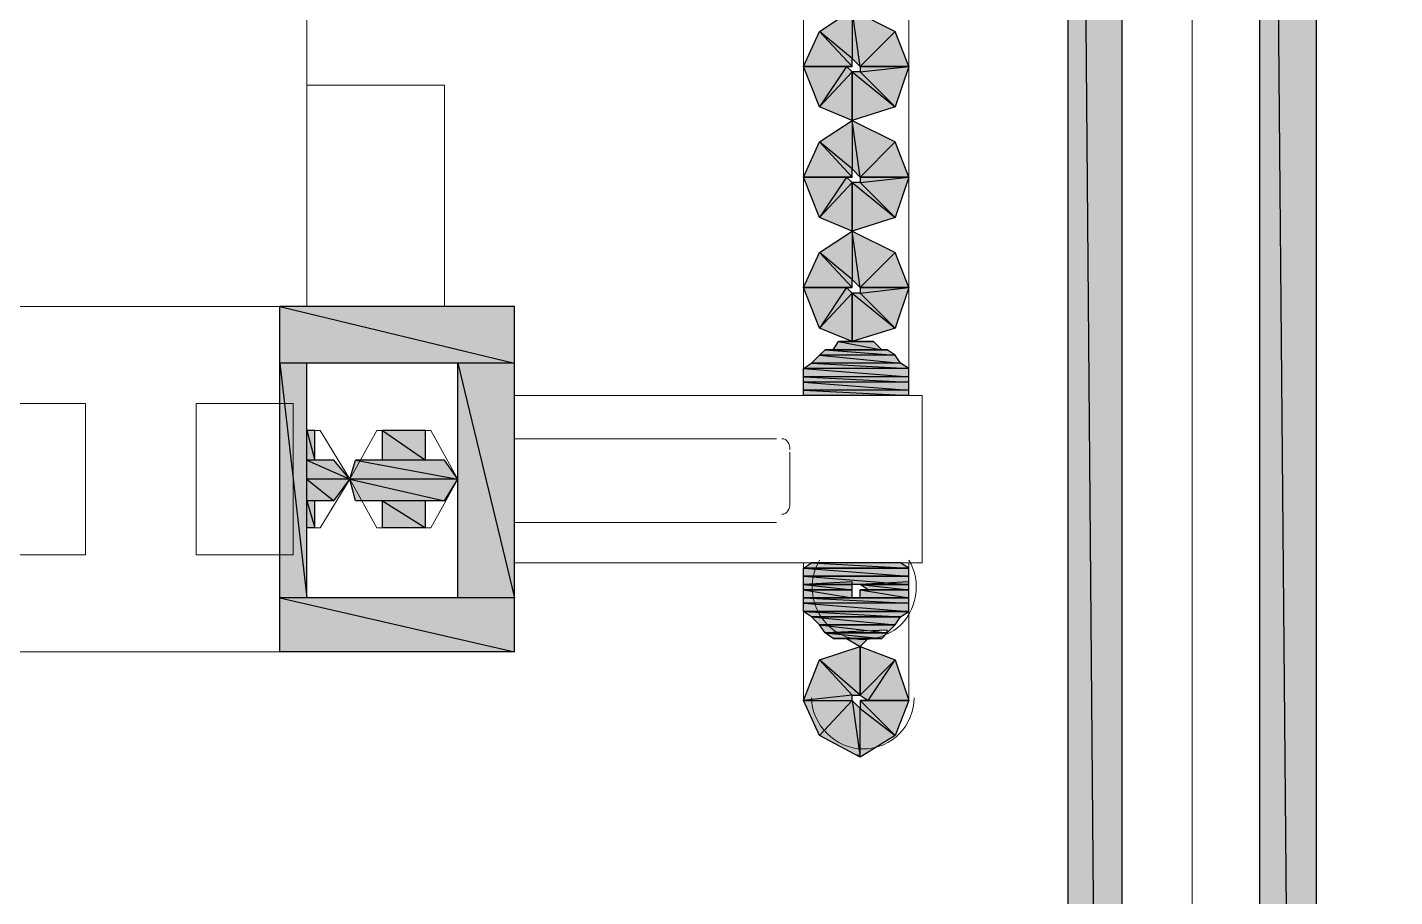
# Model space of a CAD drawing. Header units: millimetres. Extents: x 53 to 176, y -29 to 32.
# Drawn here: x 117.35 to 118.057, y -14.943 to -14.493 of the extents above; entities that cross this region are included whole.
import ezdxf

# ---------------------------------------------------------------- set-up
doc = ezdxf.new("R2010")
doc.units = ezdxf.units.MM
doc.layers.add('15 - Quadro de medição', color=6, linetype='Continuous')

msp = doc.modelspace()

# ---------------------------------------------------------------- hatches: boundary and pattern name
at = {"layer": '15 - Quadro de medição', "true_color": 0x000007}
h = msp.add_hatch(color=7, dxfattribs=at)
h.paths.add_polyline_path([(117.91592, -13.39693), (117.88798, -13.39693), (117.91592, -16.73937)])
h.paths.add_polyline_path([(117.88798, -13.39693), (117.91592, -16.73937), (117.88798, -16.73937)])
h = msp.add_hatch(color=7, dxfattribs=at)
h.paths.add_polyline_path([(118.01649, -13.39693), (117.98715, -13.39693), (118.01649, -16.73937)])
h.paths.add_polyline_path([(117.98715, -13.39693), (118.01649, -16.73937), (117.98715, -16.73937)])
h = msp.add_hatch(color=7, dxfattribs=at)
h.paths.add_polyline_path([(117.80557, -14.51294), (117.79859, -14.49478), (117.78043, -14.51294)])
h.paths.add_polyline_path([(117.79859, -14.49478), (117.78043, -14.51294), (117.77624, -14.48361)])
h.paths.add_polyline_path([(117.78043, -14.51294), (117.77624, -14.48361), (117.77624, -14.50875)])
h.paths.add_polyline_path([(117.77624, -14.48361), (117.77624, -14.50875), (117.75948, -14.49478)])
h.paths.add_polyline_path([(117.77624, -14.50875), (117.75948, -14.49478), (117.77624, -14.51294)])
h.paths.add_polyline_path([(117.75948, -14.49478), (117.77624, -14.51294), (117.7511, -14.51294)])
h.paths.add_polyline_path([(117.77624, -14.51294), (117.7511, -14.51294), (117.77345, -14.51294)])
h.paths.add_polyline_path([(117.7511, -14.51294), (117.77345, -14.51294), (117.75948, -14.53389)])
h.paths.add_polyline_path([(117.77345, -14.51294), (117.75948, -14.53389), (117.77624, -14.51573)])
h.paths.add_polyline_path([(117.75948, -14.53389), (117.77624, -14.51573), (117.77624, -14.54087)])
h = msp.add_hatch(color=7, dxfattribs=at)
h.paths.add_polyline_path([(117.77624, -14.54087), (117.77624, -14.51573), (117.79859, -14.53389)])
h.paths.add_polyline_path([(117.77624, -14.51573), (117.79859, -14.53389), (117.78043, -14.51573)])
h.paths.add_polyline_path([(117.79859, -14.53389), (117.78043, -14.51573), (117.80557, -14.51294)])
h.paths.add_polyline_path([(117.78043, -14.51573), (117.80557, -14.51294), (117.78043, -14.51294)])
h = msp.add_hatch(color=7, dxfattribs=at)
h.paths.add_polyline_path([(117.80557, -14.5702), (117.79859, -14.55205), (117.78043, -14.5702)])
h.paths.add_polyline_path([(117.79859, -14.55205), (117.78043, -14.5702), (117.77624, -14.54087)])
h.paths.add_polyline_path([(117.78043, -14.5702), (117.77624, -14.54087), (117.77624, -14.56601)])
h.paths.add_polyline_path([(117.77624, -14.54087), (117.77624, -14.56601), (117.75948, -14.55205)])
h.paths.add_polyline_path([(117.77624, -14.56601), (117.75948, -14.55205), (117.77624, -14.5702)])
h.paths.add_polyline_path([(117.75948, -14.55205), (117.77624, -14.5702), (117.7511, -14.5702)])
h.paths.add_polyline_path([(117.77624, -14.5702), (117.7511, -14.5702), (117.77345, -14.5702)])
h.paths.add_polyline_path([(117.7511, -14.5702), (117.77345, -14.5702), (117.75948, -14.59116)])
h.paths.add_polyline_path([(117.77345, -14.5702), (117.75948, -14.59116), (117.77624, -14.573)])
h.paths.add_polyline_path([(117.75948, -14.59116), (117.77624, -14.573), (117.77624, -14.59814)])
h = msp.add_hatch(color=7, dxfattribs=at)
h.paths.add_polyline_path([(117.77624, -14.59814), (117.77624, -14.573), (117.79859, -14.59116)])
h.paths.add_polyline_path([(117.77624, -14.573), (117.79859, -14.59116), (117.78043, -14.573)])
h.paths.add_polyline_path([(117.79859, -14.59116), (117.78043, -14.573), (117.80557, -14.5702)])
h.paths.add_polyline_path([(117.78043, -14.573), (117.80557, -14.5702), (117.78043, -14.5702)])
h = msp.add_hatch(color=7, dxfattribs=at)
h.paths.add_polyline_path([(117.80557, -14.62747), (117.79859, -14.60931), (117.78043, -14.62747)])
h.paths.add_polyline_path([(117.79859, -14.60931), (117.78043, -14.62747), (117.77624, -14.59814)])
h.paths.add_polyline_path([(117.78043, -14.62747), (117.77624, -14.59814), (117.77624, -14.62328)])
h.paths.add_polyline_path([(117.77624, -14.59814), (117.77624, -14.62328), (117.75948, -14.60931)])
h.paths.add_polyline_path([(117.77624, -14.62328), (117.75948, -14.60931), (117.77624, -14.62747)])
h.paths.add_polyline_path([(117.75948, -14.60931), (117.77624, -14.62747), (117.7511, -14.62747)])
h.paths.add_polyline_path([(117.77624, -14.62747), (117.7511, -14.62747), (117.77345, -14.62747)])
h.paths.add_polyline_path([(117.7511, -14.62747), (117.77345, -14.62747), (117.75948, -14.64842)])
h.paths.add_polyline_path([(117.77345, -14.62747), (117.75948, -14.64842), (117.77624, -14.63027)])
h.paths.add_polyline_path([(117.75948, -14.64842), (117.77624, -14.63027), (117.77624, -14.65541)])
h = msp.add_hatch(color=7, dxfattribs=at)
h.paths.add_polyline_path([(117.77624, -14.65541), (117.77624, -14.63027), (117.79859, -14.64842)])
h.paths.add_polyline_path([(117.77624, -14.63027), (117.79859, -14.64842), (117.78043, -14.63027)])
h.paths.add_polyline_path([(117.79859, -14.64842), (117.78043, -14.63027), (117.80557, -14.62747)])
h.paths.add_polyline_path([(117.78043, -14.63027), (117.80557, -14.62747), (117.78043, -14.62747)])
h = msp.add_hatch(color=7, dxfattribs=at)
h.paths.add_polyline_path([(117.60165, -14.63725), (117.48013, -14.63725), (117.60165, -14.66658)])
h.paths.add_polyline_path([(117.48013, -14.63725), (117.60165, -14.66658), (117.48013, -14.66658)])
h = msp.add_hatch(color=7, dxfattribs=at)
h.paths.add_polyline_path([(117.78742, -14.65541), (117.76926, -14.65541), (117.79161, -14.6596)])
h.paths.add_polyline_path([(117.76926, -14.65541), (117.79161, -14.6596), (117.76647, -14.6596)])
h = msp.add_hatch(color=7, dxfattribs=at)
h.paths.add_polyline_path([(117.79859, -14.66239), (117.75948, -14.66239), (117.80138, -14.66658)])
h.paths.add_polyline_path([(117.75948, -14.66239), (117.80138, -14.66658), (117.75529, -14.66658)])
h = msp.add_hatch(color=7, dxfattribs=at)
h.paths.add_polyline_path([(117.7944, -14.6596), (117.76228, -14.6596), (117.79859, -14.66239)])
h.paths.add_polyline_path([(117.76228, -14.6596), (117.79859, -14.66239), (117.75948, -14.66239)])
h = msp.add_hatch(color=7, dxfattribs=at)
h.paths.add_polyline_path([(117.4941, -14.66658), (117.48013, -14.66658), (117.4941, -14.7881)])
h.paths.add_polyline_path([(117.48013, -14.66658), (117.4941, -14.7881), (117.48013, -14.7881)])
h = msp.add_hatch(color=7, dxfattribs=at)
h.paths.add_polyline_path([(117.60165, -14.66658), (117.57232, -14.66658), (117.60165, -14.7881)])
h.paths.add_polyline_path([(117.57232, -14.66658), (117.60165, -14.7881), (117.57232, -14.7881)])
h = msp.add_hatch(color=7, dxfattribs=at)
h.paths.add_polyline_path([(117.80138, -14.66658), (117.75529, -14.66658), (117.80557, -14.66937)])
h.paths.add_polyline_path([(117.75529, -14.66658), (117.80557, -14.66937), (117.7511, -14.66937)])
h = msp.add_hatch(color=7, dxfattribs=at)
h.paths.add_polyline_path([(117.80557, -14.66937), (117.7511, -14.66937), (117.80557, -14.67356)])
h.paths.add_polyline_path([(117.7511, -14.66937), (117.80557, -14.67356), (117.7511, -14.67356)])
h = msp.add_hatch(color=7, dxfattribs=at)
h.paths.add_polyline_path([(117.80557, -14.67356), (117.7511, -14.67356), (117.80557, -14.67636)])
h.paths.add_polyline_path([(117.7511, -14.67356), (117.80557, -14.67636), (117.7511, -14.67636)])
h = msp.add_hatch(color=7, dxfattribs=at)
h.paths.add_polyline_path([(117.80557, -14.67636), (117.7511, -14.67636), (117.80557, -14.68055)])
h.paths.add_polyline_path([(117.7511, -14.67636), (117.80557, -14.68055), (117.7511, -14.68055)])
h = msp.add_hatch(color=7, dxfattribs=at)
h.paths.add_polyline_path([(117.80557, -14.68055), (117.7511, -14.68055), (117.80557, -14.68334)])
h.paths.add_polyline_path([(117.7511, -14.68055), (117.80557, -14.68334), (117.7511, -14.68334)])
h = msp.add_hatch(color=7, dxfattribs=at)
h.paths.add_polyline_path([(117.49829, -14.7015), (117.4941, -14.7015), (117.49829, -14.71686)])
h.paths.add_polyline_path([(117.4941, -14.7015), (117.49829, -14.71686), (117.4941, -14.71686)])
h = msp.add_hatch(color=7, dxfattribs=at)
h.paths.add_polyline_path([(117.55555, -14.7015), (117.53321, -14.7015), (117.55555, -14.71686)])
h.paths.add_polyline_path([(117.53321, -14.7015), (117.55555, -14.71686), (117.53321, -14.71686)])
h = msp.add_hatch(color=7, dxfattribs=at)
h.paths.add_polyline_path([(117.50807, -14.71686), (117.4941, -14.71686), (117.51645, -14.72664)])
h.paths.add_polyline_path([(117.4941, -14.71686), (117.51645, -14.72664), (117.4941, -14.72664)])
h = msp.add_hatch(color=7, dxfattribs=at)
h.paths.add_polyline_path([(117.56533, -14.71686), (117.51924, -14.71686), (117.57232, -14.72664)])
h.paths.add_polyline_path([(117.51924, -14.71686), (117.57232, -14.72664), (117.51645, -14.72664)])
h = msp.add_hatch(color=7, dxfattribs=at)
h.paths.add_polyline_path([(117.51645, -14.72664), (117.4941, -14.72664), (117.50807, -14.73782)])
h.paths.add_polyline_path([(117.4941, -14.72664), (117.50807, -14.73782), (117.4941, -14.73782)])
h = msp.add_hatch(color=7, dxfattribs=at)
h.paths.add_polyline_path([(117.57232, -14.72664), (117.51645, -14.72664), (117.56533, -14.73782)])
h.paths.add_polyline_path([(117.51645, -14.72664), (117.56533, -14.73782), (117.51924, -14.73782)])
h = msp.add_hatch(color=7, dxfattribs=at)
h.paths.add_polyline_path([(117.49829, -14.73782), (117.4941, -14.73782), (117.49829, -14.75178)])
h.paths.add_polyline_path([(117.4941, -14.73782), (117.49829, -14.75178), (117.4941, -14.75178)])
h = msp.add_hatch(color=7, dxfattribs=at)
h.paths.add_polyline_path([(117.55555, -14.73782), (117.53321, -14.73782), (117.55555, -14.75178)])
h.paths.add_polyline_path([(117.53321, -14.73782), (117.55555, -14.75178), (117.53321, -14.75178)])
h = msp.add_hatch(color=7, dxfattribs=at)
h.paths.add_polyline_path([(117.80138, -14.76994), (117.75529, -14.76994), (117.80557, -14.77273)])
h.paths.add_polyline_path([(117.75529, -14.76994), (117.80557, -14.77273), (117.7511, -14.77273)])
h.paths.add_polyline_path([(117.80557, -14.77273), (117.7511, -14.77273)])
h.paths.add_polyline_path([(117.7511, -14.77273), (117.80557, -14.77273)])
h = msp.add_hatch(color=7, dxfattribs=at)
h.paths.add_polyline_path([(117.80557, -14.77273), (117.7511, -14.77273), (117.80557, -14.77692)])
h.paths.add_polyline_path([(117.7511, -14.77273), (117.80557, -14.77692), (117.7511, -14.77692)])
h.paths.add_polyline_path([(117.80557, -14.77692), (117.7511, -14.77692)])
h.paths.add_polyline_path([(117.7511, -14.77692), (117.80557, -14.77692)])
h = msp.add_hatch(color=7, dxfattribs=at)
h.paths.add_polyline_path([(117.80557, -14.77692), (117.7511, -14.77692), (117.80557, -14.78111)])
h.paths.add_polyline_path([(117.7511, -14.77692), (117.80557, -14.78111), (117.7511, -14.78111)])
h = msp.add_hatch(color=7, dxfattribs=at)
h.paths.add_polyline_path([(117.7511, -14.78111), (117.77624, -14.78111), (117.77624, -14.77972)])
h.paths.add_polyline_path([(117.77624, -14.78111), (117.77624, -14.77972), (117.7511, -14.78111)])
h = msp.add_hatch(color=7, dxfattribs=at)
h.paths.add_polyline_path([(117.7511, -14.78111), (117.77624, -14.78111), (117.77624, -14.77972)])
h.paths.add_polyline_path([(117.77624, -14.78111), (117.77624, -14.77972), (117.7511, -14.78111)])
h = msp.add_hatch(color=7, dxfattribs=at)
h.paths.add_polyline_path([(117.7511, -14.78111), (117.77624, -14.78111), (117.77624, -14.77972)])
h.paths.add_polyline_path([(117.77624, -14.78111), (117.77624, -14.77972), (117.7511, -14.78111)])
h = msp.add_hatch(color=7, dxfattribs=at)
h.paths.add_polyline_path([(117.7511, -14.78111), (117.77624, -14.78111), (117.77624, -14.77972)])
h.paths.add_polyline_path([(117.77624, -14.78111), (117.77624, -14.77972), (117.7511, -14.78111)])
h = msp.add_hatch(color=7, dxfattribs=at)
h.paths.add_polyline_path([(117.7511, -14.78111), (117.77624, -14.78111), (117.77624, -14.77972)])
h.paths.add_polyline_path([(117.77624, -14.78111), (117.77624, -14.77972), (117.7511, -14.78111)])
h = msp.add_hatch(color=7, dxfattribs=at)
h.paths.add_polyline_path([(117.7511, -14.78111), (117.77624, -14.78111), (117.77624, -14.77972)])
h.paths.add_polyline_path([(117.77624, -14.78111), (117.77624, -14.77972), (117.7511, -14.78111)])
h = msp.add_hatch(color=7, dxfattribs=at)
h.paths.add_polyline_path([(117.7511, -14.78111), (117.77624, -14.78111), (117.77624, -14.77972)])
h.paths.add_polyline_path([(117.77624, -14.78111), (117.77624, -14.77972), (117.7511, -14.78111)])
h = msp.add_hatch(color=7, dxfattribs=at)
h.paths.add_polyline_path([(117.77624, -14.78111), (117.7511, -14.78111), (117.77624, -14.78391)])
h.paths.add_polyline_path([(117.7511, -14.78111), (117.77624, -14.78391), (117.7511, -14.78391)])
h = msp.add_hatch(color=7, dxfattribs=at)
h.paths.add_polyline_path([(117.77624, -14.78391), (117.7511, -14.78391), (117.77624, -14.7881)])
h.paths.add_polyline_path([(117.7511, -14.78391), (117.77624, -14.7881), (117.7511, -14.7881)])
h = msp.add_hatch(color=7, dxfattribs=at)
h.paths.add_polyline_path([(117.78043, -14.78111), (117.80557, -14.78111), (117.80557, -14.77972)])
h.paths.add_polyline_path([(117.80557, -14.78111), (117.80557, -14.77972), (117.78043, -14.78111)])
h = msp.add_hatch(color=7, dxfattribs=at)
h.paths.add_polyline_path([(117.78043, -14.78111), (117.80557, -14.78111), (117.80557, -14.77972)])
h.paths.add_polyline_path([(117.80557, -14.78111), (117.80557, -14.77972), (117.78043, -14.78111)])
h = msp.add_hatch(color=7, dxfattribs=at)
h.paths.add_polyline_path([(117.78043, -14.78111), (117.80557, -14.78111), (117.80557, -14.77972)])
h.paths.add_polyline_path([(117.80557, -14.78111), (117.80557, -14.77972), (117.78043, -14.78111)])
h = msp.add_hatch(color=7, dxfattribs=at)
h.paths.add_polyline_path([(117.78043, -14.78111), (117.80557, -14.78111), (117.80557, -14.77972)])
h.paths.add_polyline_path([(117.80557, -14.78111), (117.80557, -14.77972), (117.78043, -14.78111)])
h = msp.add_hatch(color=7, dxfattribs=at)
h.paths.add_polyline_path([(117.78043, -14.78111), (117.80557, -14.78111), (117.80557, -14.77972)])
h.paths.add_polyline_path([(117.80557, -14.78111), (117.80557, -14.77972), (117.78043, -14.78111)])
h = msp.add_hatch(color=7, dxfattribs=at)
h.paths.add_polyline_path([(117.78043, -14.78111), (117.80557, -14.78111), (117.80557, -14.77972)])
h.paths.add_polyline_path([(117.80557, -14.78111), (117.80557, -14.77972), (117.78043, -14.78111)])
h = msp.add_hatch(color=7, dxfattribs=at)
h.paths.add_polyline_path([(117.78043, -14.78111), (117.80557, -14.78111), (117.80557, -14.77972)])
h.paths.add_polyline_path([(117.80557, -14.78111), (117.80557, -14.77972), (117.78043, -14.78111)])
h.paths.add_polyline_path([(117.80557, -14.78111), (117.78043, -14.78111)])
h.paths.add_polyline_path([(117.78043, -14.78111), (117.80557, -14.78111), (117.80557, -14.77972)])
h = msp.add_hatch(color=7, dxfattribs=at)
h.paths.add_polyline_path([(117.80557, -14.78111), (117.78043, -14.78111), (117.80557, -14.78391)])
h.paths.add_polyline_path([(117.78043, -14.78111), (117.80557, -14.78391), (117.78462, -14.78391)])
h = msp.add_hatch(color=7, dxfattribs=at)
h.paths.add_polyline_path([(117.80557, -14.78391), (117.78043, -14.78391), (117.80557, -14.7881)])
h.paths.add_polyline_path([(117.78043, -14.78391), (117.80557, -14.7881), (117.78043, -14.7881)])
h = msp.add_hatch(color=7, dxfattribs=at)
h.paths.add_polyline_path([(117.60165, -14.7881), (117.48013, -14.7881), (117.60165, -14.81603)])
h.paths.add_polyline_path([(117.48013, -14.7881), (117.60165, -14.81603), (117.48013, -14.81603)])
h = msp.add_hatch(color=7, dxfattribs=at)
h.paths.add_polyline_path([(117.80557, -14.7881), (117.7511, -14.7881), (117.80557, -14.79089)])
h.paths.add_polyline_path([(117.7511, -14.7881), (117.80557, -14.79089), (117.7511, -14.79089)])
h = msp.add_hatch(color=7, dxfattribs=at)
h.paths.add_polyline_path([(117.80557, -14.79089), (117.7511, -14.79089), (117.80557, -14.79508)])
h.paths.add_polyline_path([(117.7511, -14.79089), (117.80557, -14.79508), (117.7511, -14.79508)])
h.paths.add_polyline_path([(117.80557, -14.79508), (117.7511, -14.79508)])
h.paths.add_polyline_path([(117.7511, -14.79508), (117.80557, -14.79508)])
h = msp.add_hatch(color=7, dxfattribs=at)
h.paths.add_polyline_path([(117.80557, -14.79508), (117.7511, -14.79508), (117.80138, -14.79788)])
h.paths.add_polyline_path([(117.7511, -14.79508), (117.80138, -14.79788), (117.75529, -14.79788)])
h.paths.add_polyline_path([(117.80138, -14.79788), (117.75529, -14.79788)])
h.paths.add_polyline_path([(117.75529, -14.79788), (117.80138, -14.79788)])
h = msp.add_hatch(color=7, dxfattribs=at)
h.paths.add_polyline_path([(117.80138, -14.79788), (117.75529, -14.79788), (117.79859, -14.80207)])
h.paths.add_polyline_path([(117.75529, -14.79788), (117.79859, -14.80207), (117.75948, -14.80207)])
h.paths.add_polyline_path([(117.79859, -14.80207), (117.75948, -14.80207)])
h.paths.add_polyline_path([(117.75948, -14.80207), (117.79859, -14.80207)])
h = msp.add_hatch(color=7, dxfattribs=at)
h.paths.add_polyline_path([(117.79859, -14.80207), (117.75948, -14.80207), (117.7944, -14.80626)])
h.paths.add_polyline_path([(117.75948, -14.80207), (117.7944, -14.80626), (117.76228, -14.80626)])
h.paths.add_polyline_path([(117.7944, -14.80626), (117.76228, -14.80626)])
h.paths.add_polyline_path([(117.76228, -14.80626), (117.7944, -14.80626), (117.7944, -14.80486)])
h = msp.add_hatch(color=7, dxfattribs=at)
h.paths.add_polyline_path([(117.7944, -14.80626), (117.76228, -14.80626), (117.79161, -14.80905)])
h.paths.add_polyline_path([(117.76228, -14.80626), (117.79161, -14.80905), (117.76647, -14.80905)])
h = msp.add_hatch(color=7, dxfattribs=at)
h.paths.add_polyline_path([(117.78043, -14.81324), (117.78043, -14.83838), (117.75948, -14.82022)])
h.paths.add_polyline_path([(117.78043, -14.83838), (117.75948, -14.82022), (117.77624, -14.83838)])
h.paths.add_polyline_path([(117.75948, -14.82022), (117.77624, -14.83838), (117.7511, -14.84118)])
h.paths.add_polyline_path([(117.77624, -14.83838), (117.7511, -14.84118), (117.77624, -14.84118)])
h.paths.add_polyline_path([(117.7511, -14.84118), (117.77624, -14.84118), (117.75948, -14.85933)])
h = msp.add_hatch(color=7, dxfattribs=at)
h.paths.add_polyline_path([(117.78742, -14.80905), (117.76926, -14.80905), (117.78462, -14.80905)])
h.paths.add_polyline_path([(117.76926, -14.80905), (117.78462, -14.80905), (117.77345, -14.80905)])
h.paths.add_polyline_path([(117.78462, -14.80905), (117.77345, -14.80905), (117.78043, -14.81324)])
h = msp.add_hatch(color=7, dxfattribs=at)
h.paths.add_polyline_path([(117.77345, -14.80905), (117.78462, -14.80905), (117.78323, -14.80905)])
h.paths.add_polyline_path([(117.78462, -14.80905), (117.78323, -14.80905), (117.77345, -14.80905)])
h = msp.add_hatch(color=7, dxfattribs=at)
h.paths.add_polyline_path([(117.80557, -14.84118), (117.78462, -14.84118), (117.79859, -14.82022)])
h.paths.add_polyline_path([(117.78462, -14.84118), (117.79859, -14.82022), (117.78043, -14.83838)])
h.paths.add_polyline_path([(117.79859, -14.82022), (117.78043, -14.83838), (117.78043, -14.81324)])
h = msp.add_hatch(color=7, dxfattribs=at)
h.paths.add_polyline_path([(117.75948, -14.85933), (117.77624, -14.84118), (117.78043, -14.87051)])
h.paths.add_polyline_path([(117.77624, -14.84118), (117.78043, -14.87051), (117.78043, -14.84537)])
h.paths.add_polyline_path([(117.78043, -14.87051), (117.78043, -14.84537), (117.79859, -14.85933)])
h.paths.add_polyline_path([(117.78043, -14.84537), (117.79859, -14.85933), (117.78043, -14.84118)])
h.paths.add_polyline_path([(117.79859, -14.85933), (117.78043, -14.84118), (117.80557, -14.84118)])
h.paths.add_polyline_path([(117.78043, -14.84118), (117.80557, -14.84118), (117.78462, -14.84118)])

# ---------------------------------------------------------------- linework, layer by layer
at = {"layer": '15 - Quadro de medição', "color": 7, "linetype": 'Continuous', "lineweight": 20, "true_color": 0x000007}
for points in [[(116.10013, -13.03237), (117.95223, -13.03237), (117.95223, -16.73937), (116.10013, -16.73937)], [(117.95223, -13.03237), (119.80713, -13.03237), (119.80713, -16.73937), (117.95223, -16.73937)], [(117.02618, -14.63725), (117.60165, -14.63725), (117.60165, -14.81603), (116.4605, -14.81603), (116.4605, -14.63725)], [(117.32928, -14.76575), (117.37956, -14.76575), (117.37956, -14.68753), (117.32928, -14.68753)], [(117.43683, -14.76575), (117.48711, -14.76575), (117.48711, -14.68753), (117.43683, -14.68753)], [(117.55835, -14.7015), (117.57232, -14.72664), (117.55835, -14.75178), (117.53041, -14.75178), (117.51645, -14.72664), (117.53041, -14.7015)]]:
    msp.add_lwpolyline(points, close=True, dxfattribs=at)
for points in [[(116.17137, -13.17484), (117.88798, -13.17484), (117.88798, -16.73937), (116.16438, -16.73937), (116.16299, -16.73937), (116.10013, -16.73937)], [(118.01649, -16.73937), (118.01649, -13.18183), (118.01649, -13.18183)], [(117.95223, -13.26144), (117.95223, -16.73937), (116.10013, -16.73937), (116.10013, -13.26144)], [(119.80713, -13.26144), (119.80713, -16.73937), (117.95223, -16.73937), (117.95223, -13.26144)], [(117.88798, -16.73937), (117.91592, -16.73937), (117.91592, -13.39693)], [(117.98715, -13.39693), (117.98715, -16.73937), (118.01649, -16.73937), (117.97319, -16.73937)], [(117.7511, -13.77545), (117.7511, -14.68334), (117.7511, -14.68334)], [(117.80557, -14.68334), (117.80557, -13.77545), (117.80557, -13.77545)], [(117.4941, -14.63725), (117.4941, -14.29085), (117.4941, -14.29085)], [(117.56533, -14.63725), (117.56533, -14.52271), (117.4941, -14.52271)], [(117.48013, -14.63725), (117.48013, -14.81603), (117.48013, -14.81603)], [(117.4941, -14.66658), (117.57232, -14.66658), (117.57232, -14.7881), (117.4941, -14.7881)], [(117.4941, -14.66658), (117.4941, -14.7881), (117.4941, -14.7881)], [(117.60165, -14.68334), (117.81256, -14.68334), (117.81256, -14.76994), (117.60165, -14.76994)], [(117.4941, -14.7015), (117.50108, -14.7015), (117.51645, -14.72664), (117.50108, -14.75178), (117.4941, -14.75178)], [(117.50108, -14.7015), (117.49829, -14.7015), (117.49829, -14.71686)], [(117.53321, -14.7015), (117.53321, -14.71686), (117.53321, -14.71686)], [(117.55555, -14.7015), (117.55555, -14.71686), (117.55555, -14.71686)], [(117.73713, -14.70569), (117.60165, -14.70569), (117.60165, -14.70569)], [(117.74412, -14.74061), (117.74412, -14.71267), (117.74412, -14.71267)], [(117.50807, -14.71686), (117.49829, -14.71686), (117.49829, -14.71686)], [(117.53321, -14.71686), (117.51924, -14.71686), (117.51924, -14.71686)], [(117.56533, -14.71686), (117.55555, -14.71686), (117.55555, -14.71686)], [(117.50807, -14.73782), (117.49829, -14.73782), (117.49829, -14.73782)], [(117.49829, -14.73782), (117.49829, -14.75178), (117.49829, -14.75178)], [(117.53321, -14.73782), (117.51924, -14.73782), (117.51924, -14.73782)], [(117.53321, -14.73782), (117.53321, -14.75178), (117.53321, -14.75178)], [(117.55555, -14.73782), (117.55555, -14.75178), (117.55555, -14.75178)], [(117.56533, -14.73782), (117.55555, -14.73782), (117.55555, -14.73782)], [(117.60165, -14.74899), (117.73713, -14.74899), (117.73713, -14.74899)], [(117.7511, -14.76994), (117.7511, -14.84118), (117.7511, -14.84118)], [(117.80557, -14.84118), (117.80557, -14.76994), (117.80557, -14.76994)], [(117.78043, -14.87051), (117.77904, -14.86911), (117.77904, -14.86911)]]:
    msp.add_lwpolyline(points, dxfattribs=at)
at = {"layer": '15 - Quadro de medição', "color": 7, "linetype": 'Continuous', "lineweight": -2, "true_color": 0x000007}
for points in [[(117.91592, -13.39693), (117.88798, -13.39693), (117.91592, -16.73937)], [(117.88798, -13.39693), (117.91592, -16.73937), (117.88798, -16.73937)], [(118.01649, -13.39693), (117.98715, -13.39693), (118.01649, -16.73937)], [(117.98715, -13.39693), (118.01649, -16.73937), (117.98715, -16.73937)], [(117.77624, -14.48361), (117.77624, -14.50875), (117.75948, -14.49478)], [(117.79859, -14.49478), (117.78043, -14.51294), (117.77624, -14.48361)], [(117.78043, -14.51294), (117.77624, -14.48361), (117.77624, -14.50875)], [(117.75948, -14.49478), (117.77624, -14.51294), (117.7511, -14.51294)], [(117.77624, -14.50875), (117.75948, -14.49478), (117.77624, -14.51294)], [(117.80557, -14.51294), (117.79859, -14.49478), (117.78043, -14.51294)], [(117.77624, -14.51294), (117.7511, -14.51294), (117.77345, -14.51294)], [(117.7511, -14.51294), (117.77345, -14.51294), (117.75948, -14.53389)], [(117.77345, -14.51294), (117.75948, -14.53389), (117.77624, -14.51573)], [(117.75948, -14.53389), (117.77624, -14.51573), (117.77624, -14.54087)], [(117.77624, -14.54087), (117.77624, -14.51573), (117.79859, -14.53389)], [(117.77624, -14.51573), (117.79859, -14.53389), (117.78043, -14.51573)], [(117.79859, -14.53389), (117.78043, -14.51573), (117.80557, -14.51294)], [(117.78043, -14.51573), (117.80557, -14.51294), (117.78043, -14.51294)], [(117.77624, -14.54087), (117.77624, -14.56601), (117.75948, -14.55205)], [(117.79859, -14.55205), (117.78043, -14.5702), (117.77624, -14.54087)], [(117.78043, -14.5702), (117.77624, -14.54087), (117.77624, -14.56601)], [(117.75948, -14.55205), (117.77624, -14.5702), (117.7511, -14.5702)], [(117.77624, -14.56601), (117.75948, -14.55205), (117.77624, -14.5702)], [(117.80557, -14.5702), (117.79859, -14.55205), (117.78043, -14.5702)], [(117.77624, -14.5702), (117.7511, -14.5702), (117.77345, -14.5702)], [(117.7511, -14.5702), (117.77345, -14.5702), (117.75948, -14.59116)], [(117.77345, -14.5702), (117.75948, -14.59116), (117.77624, -14.573)], [(117.75948, -14.59116), (117.77624, -14.573), (117.77624, -14.59814)], [(117.77624, -14.59814), (117.77624, -14.573), (117.79859, -14.59116)], [(117.77624, -14.573), (117.79859, -14.59116), (117.78043, -14.573)], [(117.79859, -14.59116), (117.78043, -14.573), (117.80557, -14.5702)], [(117.78043, -14.573), (117.80557, -14.5702), (117.78043, -14.5702)], [(117.77624, -14.59814), (117.77624, -14.62328), (117.75948, -14.60931)], [(117.79859, -14.60931), (117.78043, -14.62747), (117.77624, -14.59814)], [(117.78043, -14.62747), (117.77624, -14.59814), (117.77624, -14.62328)], [(117.75948, -14.60931), (117.77624, -14.62747), (117.7511, -14.62747)], [(117.77624, -14.62328), (117.75948, -14.60931), (117.77624, -14.62747)], [(117.80557, -14.62747), (117.79859, -14.60931), (117.78043, -14.62747)], [(117.77624, -14.62747), (117.7511, -14.62747), (117.77345, -14.62747)], [(117.7511, -14.62747), (117.77345, -14.62747), (117.75948, -14.64842)], [(117.77345, -14.62747), (117.75948, -14.64842), (117.77624, -14.63027)], [(117.79859, -14.64842), (117.78043, -14.63027), (117.80557, -14.62747)], [(117.78043, -14.63027), (117.80557, -14.62747), (117.78043, -14.62747)], [(117.60165, -14.63725), (117.48013, -14.63725), (117.60165, -14.66658)], [(117.48013, -14.63725), (117.60165, -14.66658), (117.48013, -14.66658)], [(117.75948, -14.64842), (117.77624, -14.63027), (117.77624, -14.65541)], [(117.77624, -14.65541), (117.77624, -14.63027), (117.79859, -14.64842)], [(117.77624, -14.63027), (117.79859, -14.64842), (117.78043, -14.63027)], [(117.76926, -14.65541), (117.79161, -14.6596), (117.76647, -14.6596)], [(117.77624, -14.65541), (117.78742, -14.65541), (117.76926, -14.65541)], [(117.78742, -14.65541), (117.76926, -14.65541), (117.79161, -14.6596)], [(117.78462, -14.65541), (117.77624, -14.65541), (117.78742, -14.65541)], [(117.75948, -14.66239), (117.80138, -14.66658), (117.75529, -14.66658)], [(117.76228, -14.6596), (117.79859, -14.66239), (117.75948, -14.66239)], [(117.79859, -14.66239), (117.75948, -14.66239), (117.80138, -14.66658)], [(117.76647, -14.6596), (117.7944, -14.6596), (117.76228, -14.6596)], [(117.7944, -14.6596), (117.76228, -14.6596), (117.79859, -14.66239)], [(117.79161, -14.6596), (117.76647, -14.6596), (117.7944, -14.6596)], [(117.4941, -14.66658), (117.48013, -14.66658), (117.4941, -14.7881)], [(117.48013, -14.66658), (117.4941, -14.7881), (117.48013, -14.7881)], [(117.60165, -14.66658), (117.57232, -14.66658), (117.60165, -14.7881)], [(117.57232, -14.66658), (117.60165, -14.7881), (117.57232, -14.7881)], [(117.75529, -14.66658), (117.80557, -14.66937), (117.7511, -14.66937)], [(117.80557, -14.66937), (117.7511, -14.66937), (117.80557, -14.67356)], [(117.7511, -14.66937), (117.80557, -14.67356), (117.7511, -14.67356)], [(117.80138, -14.66658), (117.75529, -14.66658), (117.80557, -14.66937)], [(117.80557, -14.67356), (117.7511, -14.67356), (117.80557, -14.67636)], [(117.7511, -14.67356), (117.80557, -14.67636), (117.7511, -14.67636)], [(117.80557, -14.67636), (117.7511, -14.67636), (117.80557, -14.68055)], [(117.7511, -14.67636), (117.80557, -14.68055), (117.7511, -14.68055)], [(117.80557, -14.68055), (117.7511, -14.68055), (117.80557, -14.68334)], [(117.7511, -14.68055), (117.80557, -14.68334), (117.7511, -14.68334)], [(117.49829, -14.7015), (117.4941, -14.7015), (117.49829, -14.71686)], [(117.4941, -14.7015), (117.49829, -14.71686), (117.4941, -14.71686)], [(117.55555, -14.7015), (117.53321, -14.7015), (117.55555, -14.71686)], [(117.53321, -14.7015), (117.55555, -14.71686), (117.53321, -14.71686)], [(117.50807, -14.71686), (117.4941, -14.71686), (117.51645, -14.72664)], [(117.4941, -14.71686), (117.51645, -14.72664), (117.4941, -14.72664)], [(117.51924, -14.71686), (117.57232, -14.72664), (117.51645, -14.72664)], [(117.56533, -14.71686), (117.51924, -14.71686), (117.57232, -14.72664)], [(117.51645, -14.72664), (117.4941, -14.72664), (117.50807, -14.73782)], [(117.4941, -14.72664), (117.50807, -14.73782), (117.4941, -14.73782)], [(117.57232, -14.72664), (117.51645, -14.72664), (117.56533, -14.73782)], [(117.51645, -14.72664), (117.56533, -14.73782), (117.51924, -14.73782)], [(117.49829, -14.73782), (117.4941, -14.73782), (117.49829, -14.75178)], [(117.4941, -14.73782), (117.49829, -14.75178), (117.4941, -14.75178)], [(117.55555, -14.73782), (117.53321, -14.73782), (117.55555, -14.75178)], [(117.53321, -14.73782), (117.55555, -14.75178), (117.53321, -14.75178)], [(117.75529, -14.76994), (117.80557, -14.77273), (117.7511, -14.77273)], [(117.80138, -14.76994), (117.75529, -14.76994), (117.80557, -14.77273)], [(117.80557, -14.77273), (117.7511, -14.77273)], [(117.7511, -14.77273), (117.80557, -14.77273), (117.80557, -14.77273)], [(117.80557, -14.77273), (117.7511, -14.77273), (117.80557, -14.77692)], [(117.7511, -14.77273), (117.80557, -14.77692), (117.7511, -14.77692)], [(117.80557, -14.77692), (117.7511, -14.77692)], [(117.7511, -14.77692), (117.80557, -14.77692), (117.80557, -14.77692)], [(117.80557, -14.77692), (117.7511, -14.77692), (117.80557, -14.78111)], [(117.7511, -14.77692), (117.80557, -14.78111), (117.7511, -14.78111)], [(117.7511, -14.78111), (117.77624, -14.78111), (117.77624, -14.77972)], [(117.77624, -14.78111), (117.77624, -14.77972), (117.7511, -14.78111)], [(117.7511, -14.78111), (117.77624, -14.78111), (117.77624, -14.77972)], [(117.77624, -14.78111), (117.77624, -14.77972), (117.7511, -14.78111)], [(117.7511, -14.78111), (117.77624, -14.78111), (117.77624, -14.77972)], [(117.77624, -14.78111), (117.77624, -14.77972), (117.7511, -14.78111)], [(117.7511, -14.78111), (117.77624, -14.78111), (117.77624, -14.77972)], [(117.77624, -14.78111), (117.77624, -14.77972), (117.7511, -14.78111)], [(117.7511, -14.78111), (117.77624, -14.78111), (117.77624, -14.77972)], [(117.77624, -14.78111), (117.77624, -14.77972), (117.7511, -14.78111)], [(117.7511, -14.78111), (117.77624, -14.78111), (117.77624, -14.77972)], [(117.77624, -14.78111), (117.77624, -14.77972), (117.7511, -14.78111)], [(117.7511, -14.78111), (117.77624, -14.78111), (117.77624, -14.77972)], [(117.77624, -14.78111), (117.77624, -14.77972), (117.7511, -14.78111)], [(117.77624, -14.78111), (117.7511, -14.78111), (117.77624, -14.78391)], [(117.7511, -14.78111), (117.77624, -14.78391), (117.7511, -14.78391)], [(117.7511, -14.78391), (117.77624, -14.78391), (117.77624, -14.78391)], [(117.77624, -14.78391), (117.77624, -14.78391), (117.7511, -14.78391)], [(117.7511, -14.78391), (117.77624, -14.78391), (117.77624, -14.78391)], [(117.77624, -14.78391), (117.77624, -14.78391), (117.7511, -14.78391)], [(117.77624, -14.78391), (117.7511, -14.78391)], [(117.7511, -14.78391), (117.77624, -14.78391), (117.77624, -14.78391)], [(117.7511, -14.78391), (117.77624, -14.78391), (117.77624, -14.78391)], [(117.77624, -14.78391), (117.77624, -14.78391), (117.7511, -14.78391)], [(117.7511, -14.78391), (117.77624, -14.78391), (117.77624, -14.78391)], [(117.77624, -14.78391), (117.77624, -14.78391), (117.7511, -14.78391)], [(117.7511, -14.78391), (117.77624, -14.78391), (117.77624, -14.78391)], [(117.77624, -14.78391), (117.77624, -14.78391), (117.7511, -14.78391)], [(117.7511, -14.78391), (117.77624, -14.78391), (117.77624, -14.78391)], [(117.77624, -14.78391), (117.77624, -14.78391), (117.7511, -14.78391)], [(117.77624, -14.78391), (117.7511, -14.78391), (117.77624, -14.7881)], [(117.7511, -14.78391), (117.77624, -14.7881), (117.7511, -14.7881)], [(117.78043, -14.78111), (117.80557, -14.78111), (117.80557, -14.77972)], [(117.80557, -14.78111), (117.80557, -14.77972), (117.78043, -14.78111)], [(117.78043, -14.78111), (117.80557, -14.78111), (117.80557, -14.77972)], [(117.80557, -14.78111), (117.80557, -14.77972), (117.78043, -14.78111)], [(117.78043, -14.78111), (117.80557, -14.78111), (117.80557, -14.77972)], [(117.80557, -14.78111), (117.80557, -14.77972), (117.78043, -14.78111)], [(117.78043, -14.78111), (117.80557, -14.78111), (117.80557, -14.77972)], [(117.80557, -14.78111), (117.80557, -14.77972), (117.78043, -14.78111)], [(117.78043, -14.78111), (117.80557, -14.78111), (117.80557, -14.77972)], [(117.80557, -14.78111), (117.80557, -14.77972), (117.78043, -14.78111)], [(117.78043, -14.78111), (117.80557, -14.78111), (117.80557, -14.77972)], [(117.80557, -14.78111), (117.80557, -14.77972), (117.78043, -14.78111)], [(117.78043, -14.78111), (117.80557, -14.78111), (117.80557, -14.77972)], [(117.80557, -14.78111), (117.80557, -14.77972), (117.78043, -14.78111)], [(117.78043, -14.78111), (117.80557, -14.78111), (117.80557, -14.77972)], [(117.80557, -14.78111), (117.78043, -14.78111)], [(117.80557, -14.78111), (117.78043, -14.78111), (117.80557, -14.78391)], [(117.78043, -14.78111), (117.80557, -14.78391), (117.78462, -14.78391)], [(117.78462, -14.78391), (117.80557, -14.78391), (117.78043, -14.78391)], [(117.78043, -14.78391), (117.80557, -14.78391), (117.80557, -14.78391)], [(117.80557, -14.78391), (117.80557, -14.78391), (117.78043, -14.78391)], [(117.80557, -14.78391), (117.78043, -14.78391)], [(117.78043, -14.78391), (117.80557, -14.78391), (117.80557, -14.78391)], [(117.78043, -14.78391), (117.80557, -14.78391), (117.80557, -14.78391)], [(117.80557, -14.78391), (117.80557, -14.78391), (117.78043, -14.78391)], [(117.78043, -14.78391), (117.80557, -14.78391), (117.80557, -14.78391)], [(117.80557, -14.78391), (117.80557, -14.78391), (117.78043, -14.78391)], [(117.78043, -14.78391), (117.80557, -14.78391), (117.80557, -14.78391)], [(117.80557, -14.78391), (117.80557, -14.78391), (117.78043, -14.78391)], [(117.78043, -14.78391), (117.80557, -14.78391), (117.80557, -14.78391)], [(117.80557, -14.78391), (117.80557, -14.78391), (117.78043, -14.78391)], [(117.80557, -14.78391), (117.78043, -14.78391), (117.80557, -14.7881)], [(117.78043, -14.78391), (117.80557, -14.7881), (117.78043, -14.7881)], [(117.80557, -14.78391), (117.78462, -14.78391)], [(117.60165, -14.7881), (117.48013, -14.7881), (117.60165, -14.81603)], [(117.48013, -14.7881), (117.60165, -14.81603), (117.48013, -14.81603)], [(117.7511, -14.7881), (117.77624, -14.7881), (117.77624, -14.7881)], [(117.77624, -14.7881), (117.77624, -14.7881), (117.7511, -14.7881)], [(117.7511, -14.7881), (117.80557, -14.7881), (117.80557, -14.7881)], [(117.80557, -14.7881), (117.80557, -14.7881), (117.7511, -14.7881)], [(117.80557, -14.7881), (117.7511, -14.7881), (117.80557, -14.79089)], [(117.7511, -14.7881), (117.80557, -14.79089), (117.7511, -14.79089)], [(117.80557, -14.79089), (117.7511, -14.79089), (117.80557, -14.79508)], [(117.7511, -14.79089), (117.80557, -14.79508), (117.7511, -14.79508)], [(117.78043, -14.7881), (117.80557, -14.7881), (117.80557, -14.7881)], [(117.80557, -14.7881), (117.80557, -14.7881), (117.78043, -14.7881)], [(117.80557, -14.79508), (117.7511, -14.79508)], [(117.7511, -14.79508), (117.80557, -14.79508), (117.80557, -14.79508)], [(117.80557, -14.79508), (117.7511, -14.79508), (117.80138, -14.79788)], [(117.7511, -14.79508), (117.80138, -14.79788), (117.75529, -14.79788)], [(117.80138, -14.79788), (117.75529, -14.79788)], [(117.75529, -14.79788), (117.80138, -14.79788), (117.80138, -14.79788)], [(117.80138, -14.79788), (117.75529, -14.79788), (117.79859, -14.80207)], [(117.75529, -14.79788), (117.79859, -14.80207), (117.75948, -14.80207)], [(117.79859, -14.80207), (117.75948, -14.80207)], [(117.75948, -14.80207), (117.79859, -14.80207), (117.79859, -14.80207)], [(117.79859, -14.80207), (117.75948, -14.80207), (117.7944, -14.80626)], [(117.75948, -14.80207), (117.7944, -14.80626), (117.76228, -14.80626)], [(117.76228, -14.80626), (117.7944, -14.80626), (117.7944, -14.80486)], [(117.7944, -14.80626), (117.76228, -14.80626)], [(117.7944, -14.80626), (117.76228, -14.80626), (117.79161, -14.80905)], [(117.76228, -14.80626), (117.79161, -14.80905), (117.76647, -14.80905)], [(117.78043, -14.81324), (117.78043, -14.83838), (117.75948, -14.82022)], [(117.79161, -14.80905), (117.76647, -14.80905), (117.78742, -14.80905)], [(117.76647, -14.80905), (117.78742, -14.80905), (117.76926, -14.80905)], [(117.78742, -14.80905), (117.76926, -14.80905), (117.78462, -14.80905)], [(117.76926, -14.80905), (117.78462, -14.80905), (117.77345, -14.80905)], [(117.78462, -14.80905), (117.77345, -14.80905), (117.78043, -14.81324)], [(117.77345, -14.80905), (117.78462, -14.80905), (117.78323, -14.80905)], [(117.78462, -14.80905), (117.78323, -14.80905), (117.77345, -14.80905)], [(117.79859, -14.82022), (117.78043, -14.83838), (117.78043, -14.81324)], [(117.75948, -14.82022), (117.77624, -14.83838), (117.7511, -14.84118)], [(117.78043, -14.83838), (117.75948, -14.82022), (117.77624, -14.83838)], [(117.78462, -14.84118), (117.79859, -14.82022), (117.78043, -14.83838)], [(117.80557, -14.84118), (117.78462, -14.84118), (117.79859, -14.82022)], [(117.77624, -14.83838), (117.7511, -14.84118), (117.77624, -14.84118)], [(117.7511, -14.84118), (117.77624, -14.84118), (117.75948, -14.85933)], [(117.75948, -14.85933), (117.77624, -14.84118), (117.78043, -14.87051)], [(117.77624, -14.84118), (117.78043, -14.87051), (117.78043, -14.84537)], [(117.78043, -14.84537), (117.79859, -14.85933), (117.78043, -14.84118)], [(117.79859, -14.85933), (117.78043, -14.84118), (117.80557, -14.84118)], [(117.78043, -14.84118), (117.80557, -14.84118), (117.78462, -14.84118)], [(117.78043, -14.87051), (117.78043, -14.84537), (117.79859, -14.85933)]]:
    msp.add_lwpolyline(points, close=True, dxfattribs=at)
at = {"layer": '15 - Quadro de medição', "color": 7, "linetype": 'Continuous', "lineweight": 20, "true_color": 0x000007}
for points, knots in [([(116.77058, -13.45), (116.53592, -13.57013), (116.4144, -13.83551), (116.47726, -14.09112), (116.47726, -14.09112), (116.53871, -14.34672), (116.76778, -14.5269), (117.03177, -14.5269), (117.03177, -14.5269), (117.29436, -14.5269), (117.52343, -14.34672), (117.58489, -14.09112), (117.58489, -14.09112), (117.64774, -13.83551), (117.52622, -13.57013), (117.29296, -13.45)], [0, 0, 0, 0, 0.0625, 0.0625, 0.0625, 0.062501, 0.125, 0.125, 0.125, 0.125001, 0.1875, 0.1875, 0.1875, 0.187501, 1, 1, 1, 1]), ([(117.75948, -14.76854), (117.7525, -14.77972), (117.75529, -14.79508), (117.76507, -14.80346), (117.76507, -14.80346), (117.77485, -14.81184), (117.78881, -14.81184), (117.79999, -14.80346), (117.79999, -14.80346), (117.80976, -14.79508), (117.81256, -14.77972), (117.80557, -14.76854)], [0, 0, 0, 0, 0.083333, 0.083333, 0.083333, 0.083334, 0.166667, 0.166667, 0.166667, 0.166668, 1, 1, 1, 1])]:
    msp.add_open_spline(points, degree=3, knots=knots, dxfattribs=at)
for points in [[(117.74412, -14.71128), (117.74412, -14.70848), (117.74272, -14.70569), (117.73993, -14.70569)], [(117.73993, -14.7448), (117.74272, -14.7448), (117.74412, -14.74201), (117.74412, -14.73921)], [(117.75529, -14.83978), (117.75529, -14.85375), (117.76786, -14.86632), (117.78183, -14.86632)], [(117.78183, -14.86632), (117.79719, -14.86632), (117.80837, -14.85375), (117.80837, -14.83978)]]:
    msp.add_open_spline(points, degree=3, dxfattribs=at)

doc.saveas('drawing.dxf')
